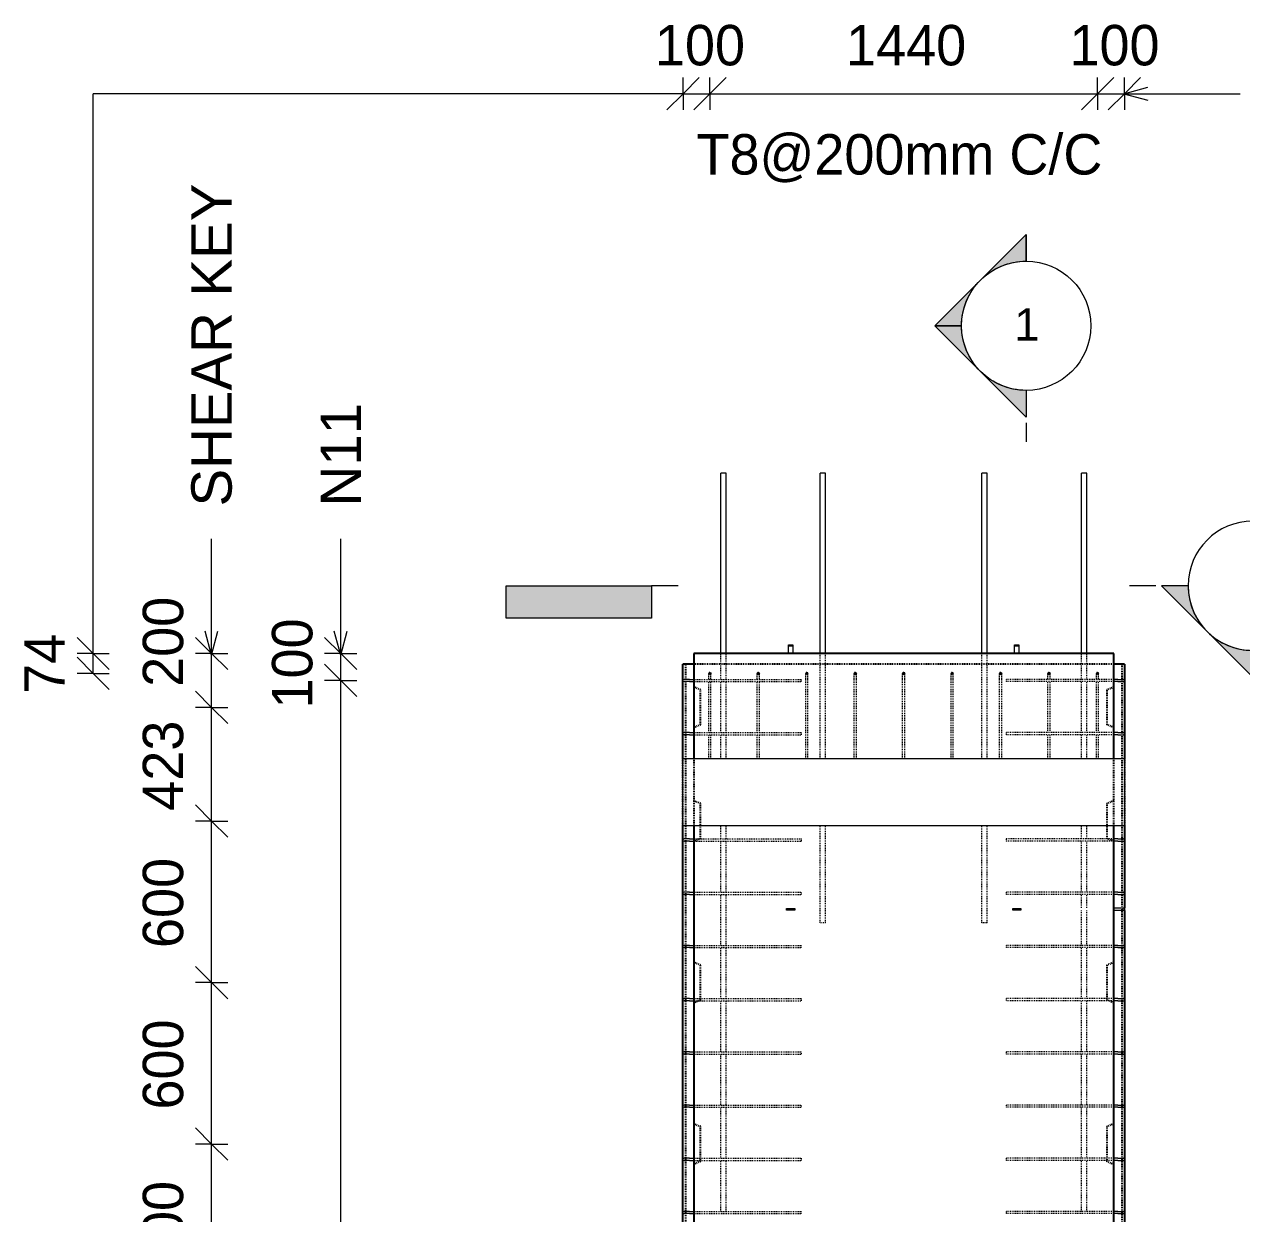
# Model space of a CAD drawing. Header units: millimetres. Extents: x -15095 to 3194, y -2416 to 13287.
# Drawn here: x -10812 to -6290, y 5619 to 10037 of the extents above; entities that cross this region are included whole.
import ezdxf

# ---------------------------------------------------------------- set-up
doc = ezdxf.new("R2010")
doc.units = ezdxf.units.MM
doc.linetypes.add('Dash', pattern=[6.36, 3.18, -3.18])
for name, color, linetype, lineweight in [('A-ANNO-DIMS', 211, 'Continuous', 9), ('A-ANNO-DIMS-60', 211, 'Continuous', 9), ('A-DETL-THIN', 151, 'Continuous', 18), ('A-GENM', 13, 'Continuous', 18), ('A-WALL', 113, 'Continuous', 25), ('A-WALL-HDLN', 110, 'Dash', 25), ('G-ANNO-SYMB', 111, 'Continuous', 9), ('G-ANNO-TEXT', 231, 'Continuous', 9), ('S-BEAM', 12, 'Continuous', 18), ('S-RBAR', 171, 'Continuous', 18)]:
    doc.layers.add(name, color=color, linetype=linetype, lineweight=lineweight)
doc.styles.add('Arial', font='arial.ttf', dxfattribs={"height": 120})
doc.styles.add('Arial_1', font='arial.ttf', dxfattribs={"height": 150})
doc.styles.add('Nirmala UI Semilight', font='NirmalaS.ttf', dxfattribs={"height": 150})
doc.dimstyles.new('Arrow_Filled_-_2_5_NI_UI', dxfattribs={"dimscale": 304.8, "dimtxt": 157.104592, "dimasz": 0.393701, "dimexe": 0.19685, "dimexo": 0.0625, "dimgap": 0.19685, "dimtad": 1, "dimdec": 4, "dimzin": 0, "dimdsep": 46, "dimtxsty": 'Nirmala UI Semilight', "dimblk1": 'OBLIQUE', "dimblk2": 'OBLIQUE', "dimsah": 1, "dimcen": 0.09, "dimazin": 0, "dimtfac": 1, "dimtdec": 4, "dimtix": 1, "dimtmove": 0, "dimatfit": 3, "dimfxl": 0.19685, "dimfxlon": 1, "dimtvp": 1, "dimtolj": 1, "dimtzin": 0, "dimarcsym": 2})
doc.dimstyles.new('Arrow_Filled_-_2_5_NI_UI_2', dxfattribs={"dimscale": 304.8, "dimtxt": 157.104592, "dimasz": 0.393701, "dimexe": 0.19685, "dimexo": 0.0625, "dimgap": 0.19685, "dimtad": 1, "dimdec": 4, "dimzin": 0, "dimdsep": 46, "dimtxsty": 'Nirmala UI Semilight', "dimblk1": 'OBLIQUE', "dimblk2": 'OBLIQUE', "dimsah": 1, "dimcen": 0.09, "dimazin": 0, "dimtfac": 1, "dimtdec": 4, "dimtix": 1, "dimtmove": 2, "dimatfit": 3, "dimfxl": 0.19685, "dimfxlon": 1, "dimtvp": 1, "dimtolj": 1, "dimtzin": 0, "dimarcsym": 2})

# ---------------------------------------------------------------- blocks, each defined once
blk = doc.blocks.new('RR spread anchor face based - RR-SA-7_5-260-1726841-Elevation Front')
at = {"layer": 'A-GENM'}
for p, q in [((-7973.4, 7727.8), (-7973.4, 7732.8)), ((-7973.4, 7732.8), (-7957.4, 7732.8)), ((-7973.4, 7700), (-7973.4, 7727.8)), ((-7957.4, 7727.8), (-7973.4, 7727.8)), ((-7957.4, 7732.8), (-7957.4, 7727.8)), ((-7957.4, 7727.8), (-7957.4, 7700))]:
    blk.add_line(p, q, dxfattribs=at)
blk = doc.blocks.new('RR spread anchor face based - RR-SA-2_5-200-1726821-Elevation Front')
at = {"layer": 'A-GENM'}
for p, q in [((-6765.4, 6755), (-6730.4, 6755)), ((-6730.4, 6745), (-6765.4, 6745)), ((-6730.4, 6755), (-6725.4, 6755)), ((-6730.4, 6745), (-6730.4, 6755)), ((-6725.4, 6745), (-6730.4, 6745)), ((-6725.4, 6755), (-6725.4, 6745))]:
    blk.add_line(p, q, dxfattribs=at)
blk = doc.blocks.new('RR spread anchor face based - RR-SA-1_4-160-1726851-Elevation Front')
at = {"layer": 'A-GENM'}
for p, q in [((-7980.4, 6753), (-7977.9, 6753)), ((-7980.4, 6747), (-7980.4, 6753)), ((-7977.9, 6747), (-7980.4, 6747)), ((-7977.9, 6753), (-7952.9, 6753)), ((-7977.9, 6753), (-7977.9, 6747)), ((-7952.9, 6747), (-7977.9, 6747)), ((-7952.9, 6753), (-7950.4, 6753)), ((-7952.9, 6753), (-7952.9, 6747)), ((-7950.4, 6747), (-7952.9, 6747)), ((-7950.4, 6753), (-7950.4, 6747))]:
    blk.add_line(p, q, dxfattribs=at)
blk = doc.blocks.new('Detail View - M_Section Head - Filled SHOP DWG-1002450-Elevation Front')
at = {"layer": 'G-ANNO-SYMB'}
h = blk.add_hatch(color=256, dxfattribs=at)
edge = h.paths.add_edge_path()
edge.add_line((-6588.3, -508.4), (-6488.9, -508.4))
edge.add_arc((-6248.9, -508.4), 240, 180, 225)
edge.add_line((-6418.6, -678.1), (-6588.3, -508.4))
h = blk.add_hatch(color=256, dxfattribs=at)
edge = h.paths.add_edge_path()
edge.add_line((-5909.5, -508.4), (-6079.2, -678.1))
edge.add_arc((-6248.9, -508.4), 240, 315, 360)
edge.add_line((-6008.9, -508.4), (-5909.5, -508.4))
h = blk.add_hatch(color=256, dxfattribs=at)
edge = h.paths.add_edge_path()
edge.add_line((-6248.9, -847.8), (-6418.6, -678.1))
edge.add_arc((-6248.9, -508.4), 240, 225, 270)
edge.add_line((-6248.9, -748.4), (-6248.9, -847.8))
h = blk.add_hatch(color=256, dxfattribs=at)
edge = h.paths.add_edge_path()
edge.add_line((-6248.9, -847.8), (-6248.9, -748.4))
edge.add_arc((-6248.9, -508.4), 240, 270, 315)
edge.add_line((-6079.2, -678.1), (-6248.9, -847.8))
for p, q in [((-6248.9, -847.8), (-6588.3, -508.4)), ((-6488.9, -508.4), (-6588.3, -508.4)), ((-6588.3, -508.4), (-6418.6, -678.1)), ((-6488.9, -508.4), (-6588.3, -508.4)), ((-6248.9, -847.8), (-5909.5, -508.4)), ((-6079.2, -678.1), (-5909.5, -508.4)), ((-6008.9, -508.4), (-5909.5, -508.4)), ((-5909.5, -508.4), (-6008.9, -508.4)), ((-6418.6, -678.1), (-6248.9, -847.8)), ((-6248.9, -847.8), (-6079.2, -678.1)), ((-6248.9, -748.4), (-6248.9, -847.8)), ((-6248.9, -847.8), (-6248.9, -748.4))]:
    blk.add_line(p, q, dxfattribs=at)
for start, end in [(360, 180), (180, 360), (180, 225), (315, 0), (225, 270), (270, 315)]:
    blk.add_arc((-6248.9, -508.4), 240, start, end, dxfattribs=at)
blk = doc.blocks.new('Detail View - M_Section Tail - Filled Horizontal-14034-Elevation Front')
at = {"layer": 'G-ANNO-SYMB'}
blk.add_hatch(color=256, dxfattribs=at).paths.add_polyline_path([(-8482, -628.4), (-8482, -508.4), (-9022, -508.4), (-9022, -628.4)])
for p, q in [((-9022, -628.4), (-9022, -508.4)), ((-9022, -508.4), (-8482, -508.4)), ((-8482, -508.4), (-8482, -628.4)), ((-8482, -628.4), (-9022, -628.4))]:
    blk.add_line(p, q, dxfattribs=at)
blk = doc.blocks.new('DIMBLOCK41-Elevation Front')
at = {"layer": 'A-ANNO-DIMS-60'}
for p, q in [((-10116.7, 5877.5), (-10176.7, 5937.5)), ((-10116.7, 5877.5), (-10176.7, 5877.5)), ((-10116.7, 5277.5), (-10116.7, 5877.5)), ((-10116.7, 5877.5), (-10056.7, 5817.5)), ((-10116.7, 5877.5), (-10056.7, 5877.5)), ((-10116.7, 5277.5), (-10176.7, 5337.5)), ((-10116.7, 5277.5), (-10176.7, 5277.5)), ((-10116.7, 5277.5), (-10056.7, 5217.5)), ((-10116.7, 5277.5), (-10056.7, 5277.5))]:
    blk.add_line(p, q, dxfattribs=at)
at = {"layer": 'A-ANNO-DIMS-60', "color": 0, "insert": (-10372.4, 5406.1), "char_height": 150, "width": 411.328, "attachment_point": 1, "rotation": 90, "line_spacing_factor": 1.142579, "style": 'Nirmala UI Semilight'}
blk.add_mtext('600', dxfattribs=at)
blk = doc.blocks.new('_Oblique')
at = {"color": 0, "linetype": 'ByBlock', "lineweight": -2}
blk.add_line((-0.5, -0.5), (0.5, 0.5), dxfattribs=at)
blk = doc.blocks.new('DIMBLOCK42-Elevation Front')
at = {"layer": 'A-ANNO-DIMS-60'}
for p, q in [((-10116.7, 6477.5), (-10176.7, 6537.5)), ((-10116.7, 6477.5), (-10176.7, 6477.5)), ((-10116.7, 5877.5), (-10116.7, 6477.5)), ((-10116.7, 6477.5), (-10056.7, 6417.5)), ((-10116.7, 6477.5), (-10056.7, 6477.5)), ((-10116.7, 5877.5), (-10176.7, 5937.5)), ((-10116.7, 5877.5), (-10176.7, 5877.5)), ((-10116.7, 5877.5), (-10056.7, 5817.5)), ((-10116.7, 5877.5), (-10056.7, 5877.5))]:
    blk.add_line(p, q, dxfattribs=at)
at = {"layer": 'A-ANNO-DIMS-60', "color": 0, "insert": (-10372.4, 6006.1), "char_height": 150, "width": 411.328, "attachment_point": 1, "rotation": 90, "line_spacing_factor": 1.142579, "style": 'Nirmala UI Semilight'}
blk.add_mtext('600', dxfattribs=at)
blk = doc.blocks.new('DIMBLOCK43-Elevation Front')
at = {"layer": 'A-ANNO-DIMS-60'}
for p, q in [((-10116.7, 7077.5), (-10176.7, 7137.5)), ((-10116.7, 7077.5), (-10176.7, 7077.5)), ((-10116.7, 6477.5), (-10116.7, 7077.5)), ((-10116.7, 7077.5), (-10056.7, 7017.5)), ((-10116.7, 7077.5), (-10056.7, 7077.5)), ((-10116.7, 6477.5), (-10176.7, 6537.5)), ((-10116.7, 6477.5), (-10176.7, 6477.5)), ((-10116.7, 6477.5), (-10056.7, 6417.5)), ((-10116.7, 6477.5), (-10056.7, 6477.5))]:
    blk.add_line(p, q, dxfattribs=at)
at = {"layer": 'A-ANNO-DIMS-60', "color": 0, "insert": (-10372.4, 6606.1), "char_height": 150, "width": 411.328, "attachment_point": 1, "rotation": 90, "line_spacing_factor": 1.142579, "style": 'Nirmala UI Semilight'}
blk.add_mtext('600', dxfattribs=at)
blk = doc.blocks.new('DIMBLOCK44-Elevation Front')
at = {"layer": 'A-ANNO-DIMS-60'}
for p, q in [((-10116.7, 7500), (-10176.7, 7560)), ((-10116.7, 7500), (-10176.7, 7500)), ((-10116.7, 7077.5), (-10116.7, 7500)), ((-10116.7, 7500), (-10056.7, 7440)), ((-10116.7, 7500), (-10056.7, 7500)), ((-10116.7, 7077.5), (-10176.7, 7137.5)), ((-10116.7, 7077.5), (-10176.7, 7077.5)), ((-10116.7, 7077.5), (-10056.7, 7017.5)), ((-10116.7, 7077.5), (-10056.7, 7077.5))]:
    blk.add_line(p, q, dxfattribs=at)
at = {"layer": 'A-ANNO-DIMS-60', "color": 0, "insert": (-10372.4, 7115.9), "char_height": 150, "width": 414.756, "attachment_point": 1, "rotation": 90, "line_spacing_factor": 1.142579, "style": 'Nirmala UI Semilight'}
blk.add_mtext('423', dxfattribs=at)
blk = doc.blocks.new('DIMBLOCK45-Elevation Front')
at = {"layer": 'A-ANNO-DIMS-60'}
for p, q in [((-10116.7, 7700), (-10176.7, 7760)), ((-10116.7, 7700), (-10176.7, 7700)), ((-10116.7, 7500), (-10116.7, 7700)), ((-10116.7, 7700), (-10056.7, 7640)), ((-10116.7, 7700), (-10056.7, 7700)), ((-10116.7, 7500), (-10176.7, 7560)), ((-10116.7, 7500), (-10176.7, 7500)), ((-10116.7, 7500), (-10056.7, 7440)), ((-10116.7, 7500), (-10056.7, 7500))]:
    blk.add_line(p, q, dxfattribs=at)
at = {"layer": 'A-ANNO-DIMS-60', "color": 0, "insert": (-10372.4, 7576.1), "char_height": 150, "width": 411.328, "attachment_point": 1, "rotation": 90, "line_spacing_factor": 1.142579, "style": 'Nirmala UI Semilight'}
blk.add_mtext('200', dxfattribs=at)
blk = doc.blocks.new('DIMBLOCK47-Elevation Front')
at = {"layer": 'A-ANNO-DIMS-60'}
for p, q in [((-9636.7, 7600), (-9696.7, 7660)), ((-9636.7, 7600), (-9696.7, 7600)), ((-9636.7, -1295), (-9636.7, 7600)), ((-9636.7, 7600), (-9576.7, 7540)), ((-9636.7, 7600), (-9576.7, 7600)), ((-9636.7, -1295), (-9696.7, -1235)), ((-9636.7, -1295), (-9696.7, -1295)), ((-9636.7, -1295), (-9576.7, -1355)), ((-9636.7, -1295), (-9576.7, -1295))]:
    blk.add_line(p, q, dxfattribs=at)
at = {"layer": 'A-ANNO-DIMS-60', "color": 0, "insert": (-9892.4, 2382.7), "char_height": 150, "width": 1847.55, "attachment_point": 1, "rotation": 90, "line_spacing_factor": 1.142579, "style": 'Nirmala UI Semilight'}
blk.add_mtext('T8@200mm C/C', dxfattribs=at)
blk = doc.blocks.new('DIMBLOCK48-Elevation Front')
at = {"layer": 'A-ANNO-DIMS-60'}
for p, q in [((-9636.7, 7700), (-9696.7, 7760)), ((-9636.7, 7700), (-9696.7, 7700)), ((-9636.7, 7600), (-9636.7, 7700)), ((-9636.7, 7700), (-9576.7, 7640)), ((-9636.7, 7700), (-9576.7, 7700)), ((-9636.7, 7600), (-9696.7, 7660)), ((-9636.7, 7600), (-9696.7, 7600)), ((-9636.7, 7600), (-9576.7, 7540)), ((-9636.7, 7600), (-9576.7, 7600))]:
    blk.add_line(p, q, dxfattribs=at)
at = {"layer": 'A-ANNO-DIMS-60', "color": 0, "insert": (-9892.4, 7495.8), "char_height": 150, "width": 370.196, "attachment_point": 1, "rotation": 90, "line_spacing_factor": 1.142579, "style": 'Nirmala UI Semilight'}
blk.add_mtext('100', dxfattribs=at)
blk = doc.blocks.new('DIMBLOCK82-Elevation Front')
at = {"layer": 'A-ANNO-DIMS-60'}
for p, q in [((-8365.4, 9779.1), (-8305.4, 9839.1)), ((-8365.4, 9779.1), (-8365.4, 9839.1)), ((-8265.4, 9779.1), (-8205.4, 9839.1)), ((-8265.4, 9779.1), (-8265.4, 9839.1)), ((-8365.4, 9779.1), (-8425.4, 9719.1)), ((-8365.4, 9779.1), (-8265.4, 9779.1)), ((-8365.4, 9779.1), (-8365.4, 9719.1)), ((-8265.4, 9779.1), (-8325.4, 9719.1)), ((-8265.4, 9779.1), (-8265.4, 9719.1))]:
    blk.add_line(p, q, dxfattribs=at)
at = {"layer": 'A-ANNO-DIMS-60', "color": 0, "insert": (-8469.7, 10034.8), "char_height": 150, "width": 370.196, "attachment_point": 1, "line_spacing_factor": 1.142579, "style": 'Nirmala UI Semilight'}
blk.add_mtext('100', dxfattribs=at)
blk = doc.blocks.new('DIMBLOCK83-Elevation Front')
at = {"layer": 'A-ANNO-DIMS-60'}
for p, q in [((-8265.4, 9779.1), (-8205.4, 9839.1)), ((-8265.4, 9779.1), (-8265.4, 9839.1)), ((-6825.4, 9779.1), (-6765.4, 9839.1)), ((-6825.4, 9779.1), (-6825.4, 9839.1)), ((-8265.4, 9779.1), (-8325.4, 9719.1)), ((-8265.4, 9779.1), (-6825.4, 9779.1)), ((-8265.4, 9779.1), (-8265.4, 9719.1)), ((-6825.4, 9779.1), (-6885.4, 9719.1)), ((-6825.4, 9779.1), (-6825.4, 9719.1))]:
    blk.add_line(p, q, dxfattribs=at)
at = {"layer": 'A-ANNO-DIMS-60', "color": 0, "char_height": 150, "attachment_point": 1, "line_spacing_factor": 1.142579, "style": 'Nirmala UI Semilight'}
for s, insert, width in [('1440', (-7759.7, 10034.8), 514.16), ('T8@200mm C/C', (-8315.2, 9629.2), 1847.55)]:
    blk.add_mtext(s, dxfattribs=dict(at, insert=insert, width=width))
blk = doc.blocks.new('DIMBLOCK84-Elevation Front')
at = {"layer": 'A-ANNO-DIMS-60'}
for p, q in [((-6825.4, 9779.1), (-6765.4, 9839.1)), ((-6825.4, 9779.1), (-6825.4, 9839.1)), ((-6725.4, 9779.1), (-6665.4, 9839.1)), ((-6725.4, 9779.1), (-6725.4, 9839.1)), ((-6825.4, 9779.1), (-6885.4, 9719.1)), ((-6825.4, 9779.1), (-6725.4, 9779.1)), ((-6825.4, 9779.1), (-6825.4, 9719.1)), ((-6725.4, 9779.1), (-6785.4, 9719.1)), ((-6725.4, 9779.1), (-6725.4, 9719.1))]:
    blk.add_line(p, q, dxfattribs=at)
at = {"layer": 'A-ANNO-DIMS-60', "color": 0, "insert": (-6929.7, 10034.8), "char_height": 150, "width": 370.196, "attachment_point": 1, "line_spacing_factor": 1.142579, "style": 'Nirmala UI Semilight'}
blk.add_mtext('100', dxfattribs=at)
blk = doc.blocks.new('DIMBLOCK85-Elevation Front')
at = {"layer": 'A-ANNO-DIMS-60'}
for p, q in [((-10556.7, 7700), (-10616.7, 7760)), ((-10556.7, 7700), (-10616.7, 7700)), ((-10556.7, 7626), (-10556.7, 7700)), ((-10556.7, 7700), (-10496.7, 7640)), ((-10556.7, 7700), (-10496.7, 7700)), ((-10556.7, 7626), (-10616.7, 7686)), ((-10556.7, 7626), (-10616.7, 7626)), ((-10556.7, 7626), (-10496.7, 7566)), ((-10556.7, 7626), (-10496.7, 7626))]:
    blk.add_line(p, q, dxfattribs=at)
at = {"layer": 'A-ANNO-DIMS-60', "color": 0, "insert": (-10812.4, 7550.2), "char_height": 150, "width": 270.791, "attachment_point": 1, "rotation": 90, "line_spacing_factor": 1.142579, "style": 'Nirmala UI Semilight'}
blk.add_mtext('74', dxfattribs=at)

msp = doc.modelspace()

# ---------------------------------------------------------------- hatches: boundary and pattern name
at = {"layer": 'S-RBAR'}
h = msp.add_hatch(color=256, dxfattribs=at)
edge = h.paths.add_edge_path()
edge.add_arc((-8265.4305, 7626), 4, 0, 360)
for points in [[(-8265.4305, 7622), (-8261.4305, 7626), (-8265.4305, 7630), (-8269.4305, 7626), (-8267.32615, 7623.89565)], [(-8085.4305, 7622), (-8081.4305, 7626), (-8085.4305, 7630), (-8089.4305, 7626)], [(-7905.4305, 7622), (-7901.4305, 7626), (-7905.4305, 7630), (-7909.4305, 7626)], [(-7725.4305, 7622), (-7721.4305, 7626), (-7725.4305, 7630), (-7729.4305, 7626)], [(-7545.4305, 7622), (-7541.4305, 7626), (-7545.4305, 7630), (-7549.4305, 7626)], [(-7365.4305, 7622), (-7361.4305, 7626), (-7365.4305, 7630), (-7369.4305, 7626)], [(-7185.4305, 7622), (-7181.4305, 7626), (-7185.4305, 7630), (-7189.4305, 7626)], [(-7005.4305, 7622), (-7001.4305, 7626), (-7005.4305, 7630), (-7009.4305, 7626)], [(-6825.4305, 7622), (-6821.4305, 7626), (-6825.4305, 7630), (-6829.4305, 7626)]]:
    msp.add_hatch(color=256, dxfattribs=at).paths.add_polyline_path(points)
h = msp.add_hatch(color=256, dxfattribs=at)
edge = h.paths.add_edge_path()
edge.add_arc((-8085.4305, 7626), 4, 0, 360)
h = msp.add_hatch(color=256, dxfattribs=at)
edge = h.paths.add_edge_path()
edge.add_arc((-7905.4305, 7626), 4, 0, 360)
h = msp.add_hatch(color=256, dxfattribs=at)
edge = h.paths.add_edge_path()
edge.add_arc((-7725.4305, 7626), 4, 0, 360)
h = msp.add_hatch(color=256, dxfattribs=at)
edge = h.paths.add_edge_path()
edge.add_arc((-7545.4305, 7626), 4, 0, 360)
h = msp.add_hatch(color=256, dxfattribs=at)
edge = h.paths.add_edge_path()
edge.add_arc((-7365.4305, 7626), 4, 0, 360)
h = msp.add_hatch(color=256, dxfattribs=at)
edge = h.paths.add_edge_path()
edge.add_arc((-7185.4305, 7626), 4, 0, 360)
h = msp.add_hatch(color=256, dxfattribs=at)
edge = h.paths.add_edge_path()
edge.add_arc((-7005.4305, 7626), 4, 0, 360)
h = msp.add_hatch(color=256, dxfattribs=at)
edge = h.paths.add_edge_path()
edge.add_arc((-6825.4305, 7626), 4, 0, 360)

# ---------------------------------------------------------------- linework, layer by layer
at = {"layer": 'A-DETL-THIN'}
for p in [(-10556.67999, 7700), (-8365.4305, 9779.09866)]:
    msp.add_line(p, (-10556.67999, 9779.09866), dxfattribs=at)
at = {"layer": 'A-WALL'}
for p, q in [((-8325.4305, 7700), (-8325.4305, 7310)), ((-6765.4305, 7700), (-8325.4305, 7700)), ((-6765.4305, 7310), (-6765.4305, 7700)), ((-8365.4305, 7600.38007), (-8365.4305, 7660)), ((-8325.4305, 7660), (-8365.4305, 7660)), ((-6725.4305, 7660), (-6765.4305, 7660)), ((-6725.4305, 7660), (-6725.4305, 7600.38007)), ((-8365.4305, 7402.71341), (-8365.4305, 7599.61993)), ((-6725.4305, 7599.61993), (-6725.4305, 7402.71341)), ((-8365.4305, 7310), (-8365.4305, 7401.95326)), ((-6725.4305, 7401.95326), (-6725.4305, 7310)), ((-8365.4305, 7007.38007), (-8365.4305, 7060)), ((-8325.4305, 7060), (-8325.4305, -1395)), ((-6765.4305, -1395), (-6765.4305, 7060)), ((-6725.4305, 7060), (-6725.4305, 7007.38007)), ((-8365.4305, 6809.71341), (-8365.4305, 7006.61993)), ((-6725.4305, 7006.61993), (-6725.4305, 6809.71341)), ((-8365.4305, 6612.04674), (-8365.4305, 6808.95326)), ((-6725.4305, 6808.95326), (-6725.4305, 6755)), ((-6725.4305, 6745), (-6725.4305, 6612.04674)), ((-8365.4305, 6414.38007), (-8365.4305, 6611.28659)), ((-6725.4305, 6611.28659), (-6725.4305, 6414.38007)), ((-8365.4305, 6216.71341), (-8365.4305, 6413.61993)), ((-6725.4305, 6413.61993), (-6725.4305, 6216.71341)), ((-8365.4305, 6019.04674), (-8365.4305, 6215.95326)), ((-6725.4305, 6215.95326), (-6725.4305, 6019.04674)), ((-8365.4305, 5821.38007), (-8365.4305, 6018.28659)), ((-6725.4305, 6018.28659), (-6725.4305, 5821.38007)), ((-8365.4305, 5623.71341), (-8365.4305, 5820.61993)), ((-6725.4305, 5820.61993), (-6725.4305, 5623.71341)), ((-8365.4305, 5426.04674), (-8365.4305, 5622.95326)), ((-6725.4305, 5622.95326), (-6725.4305, 5426.04674))]:
    msp.add_line(p, q, dxfattribs=at)
at = {"layer": 'A-WALL-HDLN'}
for p, q in [((-8355.42792, 3690.39062), (-8355.42792, 7660)), ((-6765.4305, 7660), (-8325.4305, 7660)), ((-6735.43308, 7660), (-6735.43308, 3690.39062)), ((-8300.4305, 7565), (-8325.4305, 7575)), ((-8300.4305, 7435), (-8300.4305, 7565)), ((-6765.4305, 7575), (-6790.4305, 7565)), ((-6790.4305, 7565), (-6790.4305, 7435)), ((-8300.4305, 7435), (-8325.4305, 7425)), ((-6765.4305, 7425), (-6790.4305, 7435)), ((-8365.4305, 7060.04961), (-8365.4305, 7309.95039)), ((-8325.4305, 7309.95039), (-8325.4305, 7060.04961)), ((-6765.4305, 7060.04961), (-6765.4305, 7309.95039)), ((-6725.4305, 7309.95039), (-6725.4305, 7060.04961)), ((-8300.4305, 7142.5), (-8325.4305, 7152.5)), ((-6765.4305, 7152.5), (-6790.4305, 7142.5)), ((-8300.4305, 7012.5), (-8300.4305, 7142.5)), ((-6790.4305, 7142.5), (-6790.4305, 7012.5)), ((-8300.4305, 7012.5), (-8325.4305, 7002.5)), ((-6765.4305, 7002.5), (-6790.4305, 7012.5)), ((-8300.4305, 6542.5), (-8325.4305, 6552.5)), ((-8300.4305, 6412.5), (-8300.4305, 6542.5)), ((-6765.4305, 6552.5), (-6790.4305, 6542.5)), ((-6790.4305, 6542.5), (-6790.4305, 6412.5)), ((-8300.4305, 6412.5), (-8325.4305, 6402.5)), ((-6765.4305, 6402.5), (-6790.4305, 6412.5)), ((-8300.4305, 5942.5), (-8325.4305, 5952.5)), ((-8300.4305, 5812.5), (-8300.4305, 5942.5)), ((-6765.4305, 5952.5), (-6790.4305, 5942.5)), ((-6790.4305, 5942.5), (-6790.4305, 5812.5)), ((-8300.4305, 5812.5), (-8325.4305, 5802.5)), ((-6765.4305, 5802.5), (-6790.4305, 5812.5))]:
    msp.add_line(p, q, dxfattribs=at)
at = {"layer": 'G-ANNO-SYMB'}
for p, q in [((-7090.53348, 8557.4614), (-7090.53348, 8486.57688)), ((-8383.82204, 7951.596), (-8481.9616, 7951.596)), ((-6608.87537, 7951.596), (-6707.01494, 7951.596))]:
    msp.add_line(p, q, dxfattribs=at)
at = {"layer": 'G-ANNO-TEXT', "color": 7}
for p, q in [((-6728.11766, 9779.51996), (-6638.11766, 9803.63539)), ((-6728.11766, 9779.51996), (-6638.11766, 9755.40453)), ((-6728.11766, 9779.51996), (-6295.4908, 9779.51996)), ((-10117.10129, 7693.55276), (-10117.10129, 8126.17962)), ((-9637.10129, 7693.55276), (-9637.10129, 8126.17962)), ((-10117.10129, 7693.55276), (-10141.21672, 7783.55276)), ((-10117.10129, 7693.55276), (-10092.98586, 7783.55276)), ((-9637.10129, 7693.55276), (-9661.21672, 7783.55276)), ((-9637.10129, 7693.55276), (-9612.98586, 7783.55276))]:
    msp.add_line(p, q, dxfattribs=at)
at = {"layer": 'S-BEAM'}
for p, q in [((-8365.50611, 7060), (-8365.50611, 7310)), ((-8365.50611, 7310), (-6725.32063, 7310)), ((-6725.32063, 7310), (-6725.32063, 7060)), ((-6725.32063, 7060), (-8365.50611, 7060))]:
    msp.add_line(p, q, dxfattribs=at)
at = {"layer": 'S-RBAR'}
for p, q in [((-8205.4305, 8370), (-8225.4305, 8370)), ((-8225.4305, 7700), (-8225.4305, 8370)), ((-8205.4305, 7700), (-8205.4305, 8370)), ((-7835.4305, 8370), (-7855.4305, 8370)), ((-7855.4305, 7700), (-7855.4305, 8370)), ((-7835.4305, 7700), (-7835.4305, 8370)), ((-7235.4305, 8370), (-7255.4305, 8370)), ((-7255.4305, 7700), (-7255.4305, 8370)), ((-7235.4305, 7700), (-7235.4305, 8370)), ((-6865.4305, 8370), (-6885.4305, 8370)), ((-6885.4305, 7700), (-6885.4305, 8370)), ((-6865.4305, 7700), (-6865.4305, 8370)), ((-8341.4305, 7604), (-8361.4305, 7604)), ((-8341.4305, 7604), (-8325.4305, 7604)), ((-8265.4305, 7630), (-8269.4305, 7626)), ((-8269.4305, 7626), (-8267.32615, 7623.89565)), ((-8267.32615, 7623.89565), (-8265.4305, 7622)), ((-8261.4305, 7626), (-8265.4305, 7630)), ((-8265.4305, 7622), (-8261.4305, 7626)), ((-8085.4305, 7630), (-8089.4305, 7626)), ((-8089.4305, 7626), (-8085.4305, 7622)), ((-8081.4305, 7626), (-8085.4305, 7630)), ((-8085.4305, 7622), (-8081.4305, 7626)), ((-7905.4305, 7630), (-7909.4305, 7626)), ((-7909.4305, 7626), (-7905.4305, 7622)), ((-7901.4305, 7626), (-7905.4305, 7630)), ((-7905.4305, 7622), (-7901.4305, 7626)), ((-7725.4305, 7630), (-7729.4305, 7626)), ((-7729.4305, 7626), (-7725.4305, 7622)), ((-7721.4305, 7626), (-7725.4305, 7630)), ((-7725.4305, 7622), (-7721.4305, 7626)), ((-7545.4305, 7630), (-7549.4305, 7626)), ((-7549.4305, 7626), (-7545.4305, 7622)), ((-7541.4305, 7626), (-7545.4305, 7630)), ((-7545.4305, 7622), (-7541.4305, 7626)), ((-7365.4305, 7630), (-7369.4305, 7626)), ((-7369.4305, 7626), (-7365.4305, 7622)), ((-7361.4305, 7626), (-7365.4305, 7630)), ((-7365.4305, 7622), (-7361.4305, 7626)), ((-7185.4305, 7630), (-7189.4305, 7626)), ((-7189.4305, 7626), (-7185.4305, 7622)), ((-7181.4305, 7626), (-7185.4305, 7630)), ((-7185.4305, 7622), (-7181.4305, 7626)), ((-7005.4305, 7630), (-7009.4305, 7626)), ((-7009.4305, 7626), (-7005.4305, 7622)), ((-7001.4305, 7626), (-7005.4305, 7630)), ((-7005.4305, 7622), (-7001.4305, 7626)), ((-6825.4305, 7630), (-6829.4305, 7626)), ((-6829.4305, 7626), (-6825.4305, 7622)), ((-6821.4305, 7626), (-6825.4305, 7630)), ((-6825.4305, 7622), (-6821.4305, 7626)), ((-6749.4305, 7604), (-6765.4305, 7604)), ((-6749.4305, 7604), (-6729.4305, 7604)), ((-8341.4305, 7596), (-8361.4305, 7596)), ((-8341.4305, 7596), (-8325.4305, 7596)), ((-6749.4305, 7596), (-6765.4305, 7596)), ((-6749.4305, 7596), (-6729.4305, 7596)), ((-8341.4305, 7406.33333), (-8361.4305, 7406.33333)), ((-8341.4305, 7398.33333), (-8361.4305, 7398.33333)), ((-8341.4305, 7406.33333), (-8325.4305, 7406.33333)), ((-8341.4305, 7398.33333), (-8325.4305, 7398.33333)), ((-6749.4305, 7406.33333), (-6765.4305, 7406.33333)), ((-6749.4305, 7398.33333), (-6765.4305, 7398.33333)), ((-6749.4305, 7406.33333), (-6729.4305, 7406.33333)), ((-6749.4305, 7398.33333), (-6729.4305, 7398.33333)), ((-8341.4305, 7011), (-8361.4305, 7011)), ((-8341.4305, 7011), (-8325.4305, 7011)), ((-6749.4305, 7011), (-6765.4305, 7011)), ((-6749.4305, 7011), (-6729.4305, 7011)), ((-8341.4305, 7003), (-8361.4305, 7003)), ((-8341.4305, 7003), (-8325.4305, 7003)), ((-6749.4305, 7003), (-6765.4305, 7003)), ((-6749.4305, 7003), (-6729.4305, 7003)), ((-8341.4305, 6813.33333), (-8361.4305, 6813.33333)), ((-8341.4305, 6805.33333), (-8361.4305, 6805.33333)), ((-8341.4305, 6813.33333), (-8325.4305, 6813.33333)), ((-8341.4305, 6805.33333), (-8325.4305, 6805.33333)), ((-6749.4305, 6813.33333), (-6765.4305, 6813.33333)), ((-6749.4305, 6805.33333), (-6765.4305, 6805.33333)), ((-6749.4305, 6813.33333), (-6729.4305, 6813.33333)), ((-6749.4305, 6805.33333), (-6729.4305, 6805.33333)), ((-8341.4305, 6615.66667), (-8361.4305, 6615.66667)), ((-8341.4305, 6607.66667), (-8361.4305, 6607.66667)), ((-8341.4305, 6615.66667), (-8325.4305, 6615.66667)), ((-8341.4305, 6607.66667), (-8325.4305, 6607.66667)), ((-6749.4305, 6615.66667), (-6765.4305, 6615.66667)), ((-6749.4305, 6607.66667), (-6765.4305, 6607.66667)), ((-6749.4305, 6615.66667), (-6729.4305, 6615.66667)), ((-6749.4305, 6607.66667), (-6729.4305, 6607.66667)), ((-8341.4305, 6418), (-8361.4305, 6418)), ((-8341.4305, 6410), (-8361.4305, 6410)), ((-8341.4305, 6418), (-8325.4305, 6418)), ((-8341.4305, 6410), (-8325.4305, 6410)), ((-6749.4305, 6418), (-6765.4305, 6418)), ((-6749.4305, 6410), (-6765.4305, 6410)), ((-6749.4305, 6418), (-6729.4305, 6418)), ((-6749.4305, 6410), (-6729.4305, 6410)), ((-8341.4305, 6220.33333), (-8361.4305, 6220.33333)), ((-8341.4305, 6212.33333), (-8361.4305, 6212.33333)), ((-8341.4305, 6220.33333), (-8325.4305, 6220.33333)), ((-8341.4305, 6212.33333), (-8325.4305, 6212.33333)), ((-6749.4305, 6220.33333), (-6765.4305, 6220.33333)), ((-6749.4305, 6212.33333), (-6765.4305, 6212.33333)), ((-6749.4305, 6220.33333), (-6729.4305, 6220.33333)), ((-6749.4305, 6212.33333), (-6729.4305, 6212.33333)), ((-8341.4305, 6022.66667), (-8361.4305, 6022.66667)), ((-8341.4305, 6022.66667), (-8325.4305, 6022.66667)), ((-6749.4305, 6022.66667), (-6765.4305, 6022.66667)), ((-6749.4305, 6022.66667), (-6729.4305, 6022.66667)), ((-8341.4305, 6014.66667), (-8361.4305, 6014.66667)), ((-8341.4305, 6014.66667), (-8325.4305, 6014.66667)), ((-6749.4305, 6014.66667), (-6765.4305, 6014.66667)), ((-6749.4305, 6014.66667), (-6729.4305, 6014.66667)), ((-8341.4305, 5825), (-8361.4305, 5825)), ((-8341.4305, 5817), (-8361.4305, 5817)), ((-8341.4305, 5825), (-8325.4305, 5825)), ((-8341.4305, 5817), (-8325.4305, 5817)), ((-6749.4305, 5825), (-6765.4305, 5825)), ((-6749.4305, 5817), (-6765.4305, 5817)), ((-6749.4305, 5825), (-6729.4305, 5825)), ((-6749.4305, 5817), (-6729.4305, 5817)), ((-8341.4305, 5627.33333), (-8361.4305, 5627.33333)), ((-8341.4305, 5619.33333), (-8361.4305, 5619.33333)), ((-8341.4305, 5627.33333), (-8325.4305, 5627.33333)), ((-8341.4305, 5619.33333), (-8325.4305, 5619.33333)), ((-6749.4305, 5627.33333), (-6765.4305, 5627.33333)), ((-6749.4305, 5619.33333), (-6765.4305, 5619.33333)), ((-6749.4305, 5627.33333), (-6729.4305, 5627.33333)), ((-6749.4305, 5619.33333), (-6729.4305, 5619.33333))]:
    msp.add_line(p, q, dxfattribs=at)
at = {"layer": 'S-RBAR', "linetype": 'Dash'}
for p, q in [((-8225.4305, 7604), (-8225.4305, 7699.95039)), ((-8205.4305, 7604), (-8205.4305, 7699.95039)), ((-7855.4305, 7310), (-7855.4305, 7699.95039)), ((-7835.4305, 7310), (-7835.4305, 7699.95039)), ((-7255.4305, 7310), (-7255.4305, 7699.95039)), ((-7235.4305, 7310), (-7235.4305, 7699.95039)), ((-6885.4305, 7604), (-6885.4305, 7699.95039)), ((-6865.4305, 7604), (-6865.4305, 7699.95039)), ((-8325.38089, 7604), (-7925.4305, 7604)), ((-8269.4305, 7606), (-8269.4305, 7626)), ((-8269.4305, 7604), (-8269.4305, 7606)), ((-8261.4305, 7606), (-8261.4305, 7626)), ((-8261.4305, 7604), (-8261.4305, 7606)), ((-8089.4305, 7606), (-8089.4305, 7626)), ((-8089.4305, 7604), (-8089.4305, 7606)), ((-8081.4305, 7606), (-8081.4305, 7626)), ((-8081.4305, 7604), (-8081.4305, 7606)), ((-7925.4305, 7596), (-7925.4305, 7604)), ((-7909.4305, 7606), (-7909.4305, 7626)), ((-7909.4305, 7310), (-7909.4305, 7606)), ((-7901.4305, 7606), (-7901.4305, 7626)), ((-7901.4305, 7310), (-7901.4305, 7606)), ((-7729.4305, 7606), (-7729.4305, 7626)), ((-7729.4305, 7310), (-7729.4305, 7606)), ((-7721.4305, 7606), (-7721.4305, 7626)), ((-7721.4305, 7310), (-7721.4305, 7606)), ((-7549.4305, 7606), (-7549.4305, 7626)), ((-7549.4305, 7310), (-7549.4305, 7606)), ((-7541.4305, 7606), (-7541.4305, 7626)), ((-7541.4305, 7310), (-7541.4305, 7606)), ((-7369.4305, 7606), (-7369.4305, 7626)), ((-7369.4305, 7310), (-7369.4305, 7606)), ((-7361.4305, 7606), (-7361.4305, 7626)), ((-7361.4305, 7310), (-7361.4305, 7606)), ((-7189.4305, 7606), (-7189.4305, 7626)), ((-7189.4305, 7310), (-7189.4305, 7606)), ((-7181.4305, 7606), (-7181.4305, 7626)), ((-7181.4305, 7310), (-7181.4305, 7606)), ((-6765.48011, 7604), (-7165.4305, 7604)), ((-7165.4305, 7604), (-7165.4305, 7596)), ((-7009.4305, 7606), (-7009.4305, 7626)), ((-7009.4305, 7604), (-7009.4305, 7606)), ((-7001.4305, 7606), (-7001.4305, 7626)), ((-7001.4305, 7604), (-7001.4305, 7606)), ((-6829.4305, 7606), (-6829.4305, 7626)), ((-6829.4305, 7604), (-6829.4305, 7606)), ((-6821.4305, 7606), (-6821.4305, 7626)), ((-6821.4305, 7604), (-6821.4305, 7606)), ((-8325.38089, 7596), (-7925.4305, 7596)), ((-8269.4305, 7406.33333), (-8269.4305, 7596)), ((-8261.4305, 7406.33333), (-8261.4305, 7596)), ((-8225.4305, 7406.33333), (-8225.4305, 7596)), ((-8205.4305, 7406.33333), (-8205.4305, 7596)), ((-8089.4305, 7406.33333), (-8089.4305, 7596)), ((-8081.4305, 7406.33333), (-8081.4305, 7596)), ((-6765.48011, 7596), (-7165.4305, 7596)), ((-7009.4305, 7406.33333), (-7009.4305, 7596)), ((-7001.4305, 7406.33333), (-7001.4305, 7596)), ((-6885.4305, 7406.33333), (-6885.4305, 7596)), ((-6865.4305, 7406.33333), (-6865.4305, 7596)), ((-6829.4305, 7406.33333), (-6829.4305, 7596)), ((-6821.4305, 7406.33333), (-6821.4305, 7596)), ((-8325.38089, 7406.33333), (-7925.4305, 7406.33333)), ((-8325.38089, 7398.33333), (-7925.4305, 7398.33333)), ((-8269.4305, 7310), (-8269.4305, 7398.33333)), ((-8261.4305, 7310), (-8261.4305, 7398.33333)), ((-8225.4305, 7310), (-8225.4305, 7398.33333)), ((-8205.4305, 7310), (-8205.4305, 7398.33333)), ((-8089.4305, 7310), (-8089.4305, 7398.33333)), ((-8081.4305, 7310), (-8081.4305, 7398.33333)), ((-7925.4305, 7398.33333), (-7925.4305, 7406.33333)), ((-6765.48011, 7406.33333), (-7165.4305, 7406.33333)), ((-7165.4305, 7406.33333), (-7165.4305, 7398.33333)), ((-6765.48011, 7398.33333), (-7165.4305, 7398.33333)), ((-7009.4305, 7310), (-7009.4305, 7398.33333)), ((-7001.4305, 7310), (-7001.4305, 7398.33333)), ((-6885.4305, 7310), (-6885.4305, 7398.33333)), ((-6865.4305, 7310), (-6865.4305, 7398.33333)), ((-6829.4305, 7310), (-6829.4305, 7398.33333)), ((-6821.4305, 7310), (-6821.4305, 7398.33333)), ((-8225.4305, 7011), (-8225.4305, 7060)), ((-8205.4305, 7011), (-8205.4305, 7060)), ((-7855.4305, 6700), (-7855.4305, 7060)), ((-7835.4305, 6700), (-7835.4305, 7060)), ((-7255.4305, 6700), (-7255.4305, 7060)), ((-7235.4305, 6700), (-7235.4305, 7060)), ((-6885.4305, 7011), (-6885.4305, 7060)), ((-6865.4305, 7011), (-6865.4305, 7060)), ((-8325.38089, 7011), (-8304.30572, 7011)), ((-8304.05528, 7011), (-7925.4305, 7011)), ((-7925.4305, 7003), (-7925.4305, 7011)), ((-6786.80572, 7011), (-7165.4305, 7011)), ((-7165.4305, 7011), (-7165.4305, 7003)), ((-6765.48011, 7011), (-6786.55528, 7011)), ((-8325.38089, 7003), (-8324.30572, 7003)), ((-8324.05528, 7003), (-7925.4305, 7003)), ((-8225.4305, 6813.33333), (-8225.4305, 7003)), ((-8205.4305, 6813.33333), (-8205.4305, 7003)), ((-6766.80572, 7003), (-7165.4305, 7003)), ((-6885.4305, 6813.33333), (-6885.4305, 7003)), ((-6865.4305, 6813.33333), (-6865.4305, 7003)), ((-6765.48011, 7003), (-6766.55528, 7003)), ((-8325.38089, 6813.33333), (-7925.4305, 6813.33333)), ((-8325.38089, 6805.33333), (-7925.4305, 6805.33333)), ((-8225.4305, 6615.66667), (-8225.4305, 6805.33333)), ((-8205.4305, 6615.66667), (-8205.4305, 6805.33333)), ((-7925.4305, 6805.33333), (-7925.4305, 6813.33333)), ((-6765.48011, 6813.33333), (-7165.4305, 6813.33333)), ((-7165.4305, 6813.33333), (-7165.4305, 6805.33333)), ((-6765.48011, 6805.33333), (-7165.4305, 6805.33333)), ((-6885.4305, 6755), (-6885.4305, 6805.33333)), ((-6865.4305, 6755), (-6865.4305, 6805.33333)), ((-6885.4305, 6615.66667), (-6885.4305, 6745)), ((-6865.4305, 6615.66667), (-6865.4305, 6745)), ((-7835.4305, 6700), (-7855.4305, 6700)), ((-7235.4305, 6700), (-7255.4305, 6700)), ((-8325.38089, 6615.66667), (-7925.4305, 6615.66667)), ((-8325.38089, 6607.66667), (-7925.4305, 6607.66667)), ((-8225.4305, 6418), (-8225.4305, 6607.1319)), ((-8205.4305, 6418), (-8205.4305, 6607.1319)), ((-7925.4305, 6607.66667), (-7925.4305, 6615.66667)), ((-6765.48011, 6615.66667), (-7165.4305, 6615.66667)), ((-7165.4305, 6615.66667), (-7165.4305, 6607.66667)), ((-6765.48011, 6607.66667), (-7165.4305, 6607.66667)), ((-6885.4305, 6418), (-6885.4305, 6607.1319)), ((-6865.4305, 6418), (-6865.4305, 6607.1319)), ((-8325.38089, 6418), (-7925.4305, 6418)), ((-8325.38089, 6410), (-8306.80572, 6410)), ((-8306.55528, 6410), (-7925.4305, 6410)), ((-8225.4305, 6220.33333), (-8225.4305, 6410)), ((-8205.4305, 6220.33333), (-8205.4305, 6410)), ((-7925.4305, 6410), (-7925.4305, 6418)), ((-6765.48011, 6418), (-7165.4305, 6418)), ((-7165.4305, 6418), (-7165.4305, 6410)), ((-6784.30572, 6410), (-7165.4305, 6410)), ((-6885.4305, 6220.33333), (-6885.4305, 6410)), ((-6865.4305, 6220.33333), (-6865.4305, 6410)), ((-6765.48011, 6410), (-6784.05528, 6410)), ((-8325.38089, 6220.33333), (-7925.4305, 6220.33333)), ((-8325.38089, 6212.33333), (-7925.4305, 6212.33333)), ((-8225.4305, 6022.66667), (-8225.4305, 6212.33333)), ((-8205.4305, 6022.66667), (-8205.4305, 6212.33333)), ((-7925.4305, 6212.33333), (-7925.4305, 6220.33333)), ((-6765.48011, 6220.33333), (-7165.4305, 6220.33333)), ((-7165.4305, 6220.33333), (-7165.4305, 6212.33333)), ((-6765.48011, 6212.33333), (-7165.4305, 6212.33333)), ((-6885.4305, 6022.66667), (-6885.4305, 6212.33333)), ((-6865.4305, 6022.66667), (-6865.4305, 6212.33333)), ((-8325.38089, 6022.66667), (-7925.4305, 6022.66667)), ((-7925.4305, 6014.66667), (-7925.4305, 6022.66667)), ((-6765.48011, 6022.66667), (-7165.4305, 6022.66667)), ((-7165.4305, 6022.66667), (-7165.4305, 6014.66667)), ((-8325.38089, 6014.66667), (-7925.4305, 6014.66667)), ((-8225.4305, 5825), (-8225.4305, 6014.66667)), ((-8205.4305, 5825), (-8205.4305, 6014.66667)), ((-6765.48011, 6014.66667), (-7165.4305, 6014.66667)), ((-6885.4305, 5825), (-6885.4305, 6014.66667)), ((-6865.4305, 5825), (-6865.4305, 6014.66667)), ((-8325.38089, 5825), (-7925.4305, 5825)), ((-8325.38089, 5817), (-7925.4305, 5817)), ((-8225.4305, 5627.33333), (-8225.4305, 5817)), ((-8205.4305, 5627.33333), (-8205.4305, 5817)), ((-7925.4305, 5817), (-7925.4305, 5825)), ((-6765.48011, 5825), (-7165.4305, 5825)), ((-7165.4305, 5825), (-7165.4305, 5817)), ((-6765.48011, 5817), (-7165.4305, 5817)), ((-6885.4305, 5627.33333), (-6885.4305, 5817)), ((-6865.4305, 5627.33333), (-6865.4305, 5817)), ((-8325.38089, 5627.33333), (-7925.4305, 5627.33333)), ((-8325.38089, 5619.33333), (-7925.4305, 5619.33333)), ((-7925.4305, 5619.33333), (-7925.4305, 5627.33333)), ((-6765.48011, 5627.33333), (-7165.4305, 5627.33333)), ((-7165.4305, 5627.33333), (-7165.4305, 5619.33333)), ((-6765.48011, 5619.33333), (-7165.4305, 5619.33333))]:
    msp.add_line(p, q, dxfattribs=at)
at = {"layer": 'S-RBAR'}
for centre in [(-8265.4305, 7626), (-8085.4305, 7626), (-7905.4305, 7626), (-7725.4305, 7626), (-7545.4305, 7626), (-7365.4305, 7626), (-7185.4305, 7626), (-7005.4305, 7626), (-6825.4305, 7626)]:
    msp.add_circle(centre, 4, dxfattribs=at)
for centre, start, end in [((-8361.4305, 7600), 90, 270), ((-6729.4305, 7600), 270, 90), ((-8361.4305, 7402.33333), 90, 270), ((-6729.4305, 7402.33333), 270, 90), ((-8361.4305, 7007), 90, 270), ((-6729.4305, 7007), 270, 90), ((-8361.4305, 6809.33333), 90, 270), ((-6729.4305, 6809.33333), 270, 90), ((-8361.4305, 6611.66667), 90, 270), ((-6729.4305, 6611.66667), 270, 90), ((-8361.4305, 6414), 90, 270), ((-6729.4305, 6414), 270, 90), ((-8361.4305, 6216.33333), 90, 270), ((-6729.4305, 6216.33333), 270, 90), ((-8361.4305, 6018.66667), 90, 270), ((-6729.4305, 6018.66667), 270, 90), ((-8361.4305, 5821), 90, 270), ((-6729.4305, 5821), 270, 90), ((-8361.4305, 5623.33333), 90, 270), ((-6729.4305, 5623.33333), 270, 90)]:
    msp.add_arc(centre, 4, start, end, dxfattribs=at)
at = {"layer": 'S-RBAR', "linetype": 'Dash'}
for centre in [(-8265.4305, 7626), (-8085.4305, 7626), (-7905.4305, 7626), (-7725.4305, 7626), (-7545.4305, 7626), (-7365.4305, 7626), (-7185.4305, 7626), (-7005.4305, 7626), (-6825.4305, 7626)]:
    msp.add_arc(centre, 4, 0, 180, dxfattribs=at)

# ---------------------------------------------------------------- block references
at = {"layer": 'A-GENM'}
for name, p in [('RR spread anchor face based - RR-SA-7_5-260-1726841-Elevation Front', (0, 0)), ('RR spread anchor face based - RR-SA-7_5-260-1726841-Elevation Front', (840, 0)), ('RR spread anchor face based - RR-SA-1_4-160-1726851-Elevation Front', (0, 0)), ('RR spread anchor face based - RR-SA-1_4-160-1726851-Elevation Front', (840, 0)), ('RR spread anchor face based - RR-SA-2_5-200-1726821-Elevation Front', (0, 0))]:
    msp.add_blockref(name, p, dxfattribs=at)
at = {"layer": 'G-ANNO-SYMB', "extrusion": (0, 0, -1), "rotation": 90.00000000000038}
msp.add_blockref('Detail View - M_Section Head - Filled SHOP DWG-1002450-Elevation Front', (6582.12948, 15166.33677), dxfattribs=at)
at = {"layer": 'G-ANNO-SYMB'}
for name in ['Detail View - M_Section Head - Filled SHOP DWG-1002450-Elevation Front', 'Detail View - M_Section Tail - Filled Horizontal-14034-Elevation Front']:
    msp.add_blockref(name, (0, 8460), dxfattribs=at)

# ---------------------------------------------------------------- texts
at = {"layer": 'G-ANNO-SYMB', "insert": (-7134.56325, 8982.06202), "char_height": 120, "width": 115.443, "attachment_point": 1, "style": 'Arial'}
msp.add_mtext('1', dxfattribs=at)
at = {"layer": 'G-ANNO-TEXT', "color": 7, "char_height": 150, "attachment_point": 1, "rotation": 90, "style": 'Arial_1'}
for s, insert, width in [('SHEAR KEY', (-10192.10129, 8246.17962), 1447.847625), ('N11', (-9712.10129, 8246.17962), 461.772)]:
    msp.add_mtext(s, dxfattribs=dict(at, insert=insert, width=width))

# ---------------------------------------------------------------- dimensions: what is measured, and where the dimension line sits
at = {"layer": 'A-ANNO-DIMS'}
for base, p1, p2, picture, middle in [((-8265.4305, 9779.09866), (-8365.4305, 9719.09866), (-8265.4305, 9719.09866), 'DIMBLOCK82-Elevation Front', (-8315.4305, 9917.02753)), ((-6725.4305, 9779.09866), (-6825.4305, 9719.09866), (-6725.4305, 9719.09866), 'DIMBLOCK84-Elevation Front', (-6775.4305, 9917.02753))]:
    dim = msp.add_linear_dim(base=base, p1=p1, p2=p2, dimstyle='Arrow_Filled_-_2_5_NI_UI', override={"dimpost": '<>', "dimfxl": 100}, dxfattribs=at)
    dim.commit()
    dim.dimension.update_dxf_attribs({"geometry": picture, "text_midpoint": middle})
dim = msp.add_linear_dim(base=(-6825.4305, 9779.09866), p1=(-8265.4305, 9719.09866), p2=(-6825.4305, 9719.09866), text='<>\\XT8@200mm C/C', dimstyle='Arrow_Filled_-_2_5_NI_UI', override={"dimpost": '<>', "dimfxl": 1440}, dxfattribs=at)
dim.commit()
dim.dimension.update_dxf_attribs({"geometry": 'DIMBLOCK83-Elevation Front', "text_midpoint": (-7545.4305, 9779.09866)})
dim = msp.add_linear_dim(base=(-10116.67999, 7700), p1=(-10056.67999, 7500), p2=(-10056.67999, 7700), angle=90, dimstyle='Arrow_Filled_-_2_5_NI_UI_2', override={"dimpost": '<>', "dimfxl": 200}, dxfattribs=at)
dim.commit()
dim.dimension.update_dxf_attribs({"geometry": 'DIMBLOCK45-Elevation Front', "text_midpoint": (-10272.38314, 7781.71768), "dimtype": 160, "text_rotation": 90})
for base, p1, p2, override, picture, middle in [((-9636.67999, 7700), (-9576.67999, 7600), (-9576.67999, 7700), {"dimpost": '<>', "dimfxl": 100}, 'DIMBLOCK48-Elevation Front', (-9774.60886, 7650)), ((-10556.67999, 7700), (-10496.67999, 7626), (-10496.67999, 7700), {"dimpost": '<>', "dimfxl": 74}, 'DIMBLOCK85-Elevation Front', (-10691.67999, 7663)), ((-10116.67999, 7500), (-10056.67999, 7077.5), (-10056.67999, 7500), {"dimpost": '<>', "dimfxl": 422.5}, 'DIMBLOCK44-Elevation Front', (-10254.24275, 7288.75)), ((-10116.67999, 7077.5), (-10056.67999, 6477.5), (-10056.67999, 7077.5), {"dimpost": '<>', "dimfxl": 600}, 'DIMBLOCK43-Elevation Front', (-10254.24275, 6777.5)), ((-10116.67999, 6477.5), (-10056.67999, 5877.5), (-10056.67999, 6477.5), {"dimpost": '<>', "dimfxl": 600}, 'DIMBLOCK42-Elevation Front', (-10254.24275, 6177.5)), ((-10116.67999, 5877.5), (-10056.67999, 5277.5), (-10056.67999, 5877.5), {"dimpost": '<>', "dimfxl": 600}, 'DIMBLOCK41-Elevation Front', (-10254.24275, 5577.5))]:
    dim = msp.add_linear_dim(base=base, p1=p1, p2=p2, angle=90, dimstyle='Arrow_Filled_-_2_5_NI_UI', override=override, dxfattribs=at)
    dim.commit()
    dim.dimension.update_dxf_attribs({"geometry": picture, "text_midpoint": middle})
dim = msp.add_linear_dim(base=(-9636.67999, 7600), p1=(-9576.67999, -1295), p2=(-9576.67999, 7600), angle=90, text='T8@200mm C/C', dimstyle='Arrow_Filled_-_2_5_NI_UI', override={"dimpost": '<>', "dimfxl": 8895}, dxfattribs=at)
dim.commit()
dim.dimension.update_dxf_attribs({"geometry": 'DIMBLOCK47-Elevation Front', "text_midpoint": (-9785.38291, 3152.5)})

doc.saveas('drawing.dxf')
